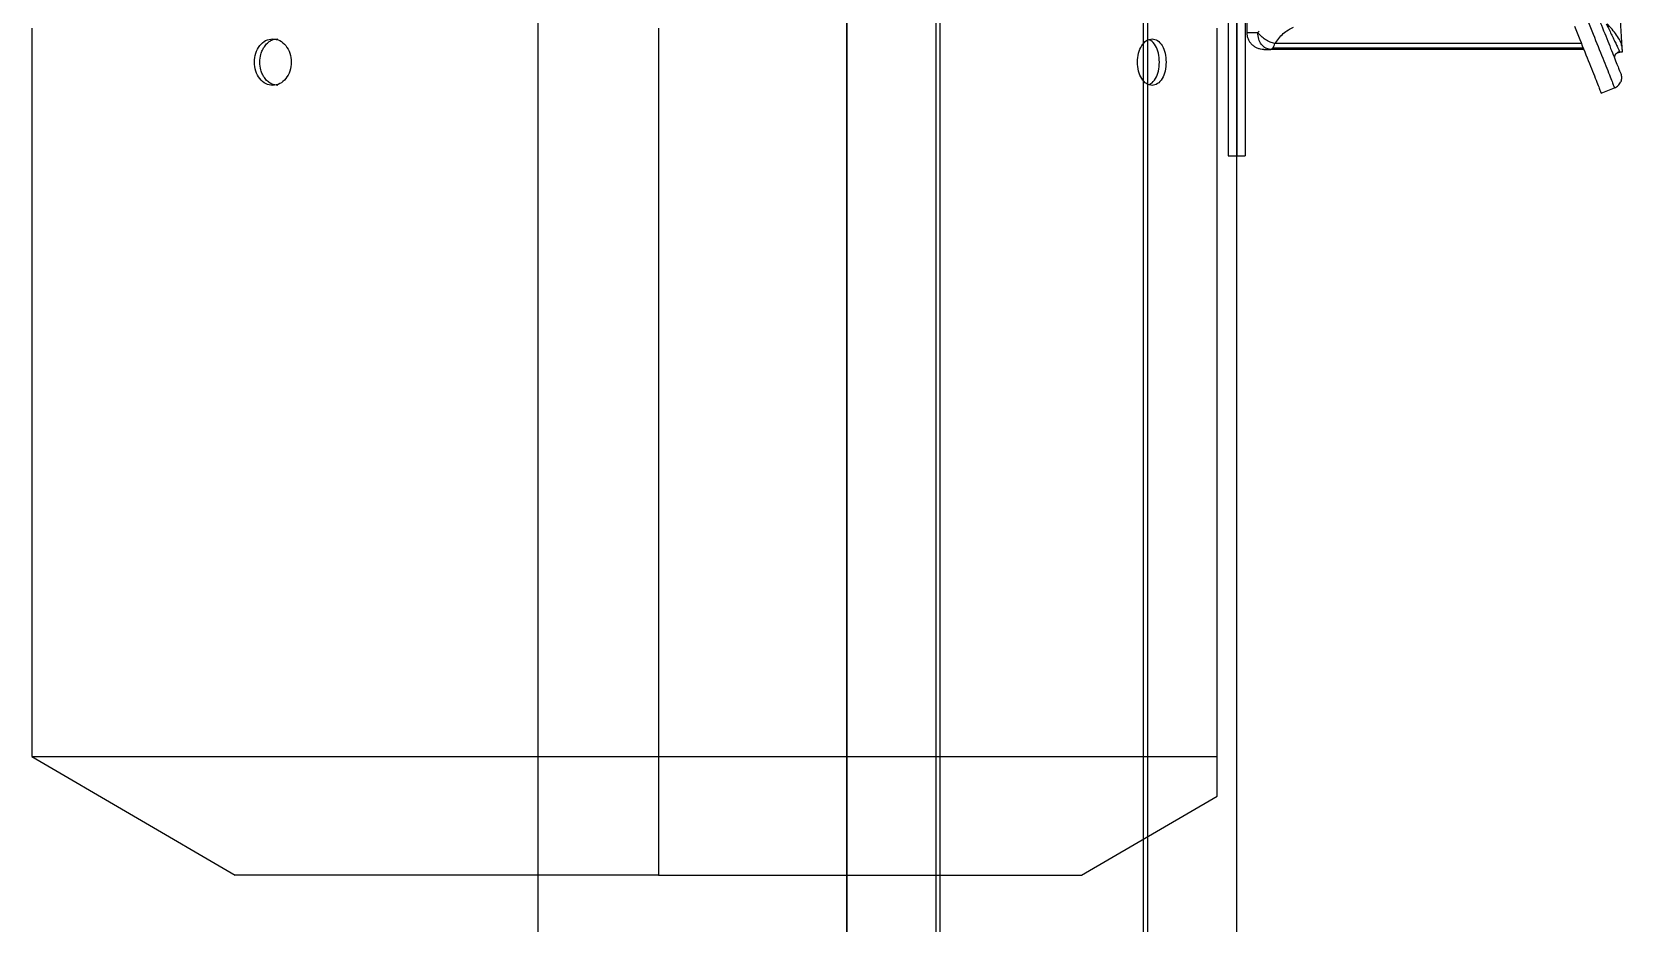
# Model space of a CAD drawing. Header units: millimetres. Extents: x 150937 to 394412, y 327166 to 584759.
# Drawn here: x 186946.8 to 187134.7, y 484244.9 to 484350.2 of the extents above; entities that cross this region are included whole.
import ezdxf

# ---------------------------------------------------------------- set-up
doc = ezdxf.new("R2010")
doc.units = ezdxf.units.MM

# ---------------------------------------------------------------- blocks, each defined once
blk = doc.blocks.new('Motor_Hyponic_1hp_side')
at = {"color": 7, "linetype": 'Continuous', "lineweight": 25}
for p, q in [((97, -244.49), (97, -308.24)), ((-46.5, -307.74), (-46.5, -393.74)), ((27.5, -307.74), (27.5, -393.74)), ((93.5, -393.74), (93.5, -307.74)), ((98.3, -308.24), (98.46, -308.09)), ((136.8, -310.24), (99.78, -310.24)), ((140.45, -311.11), (140.49, -310.95)), ((141.33, -310.57), (141.04, -310.57)), ((138.86, -315.41), (140.44, -314.78)), ((-46.51, -393.74), (-22.49, -407.75)), ((27.5, -393.74), (27.5, -407.74)), ((77.49, -407.75), (93.5, -398.41))]:
    blk.add_line(p, q, dxfattribs=at)
at = {"color": 8, "linetype": 'Continuous', "lineweight": 25}
for p, q in [((136.52, -309.56), (100.3, -309.56)), ((100.07, -310.06), (136.72, -310.06))]:
    blk.add_line(p, q, dxfattribs=at)
at = {"color": 7, "linetype": 'Continuous', "lineweight": 25}
for points, knots in [([(140.38, -295.16), (140.4, -295.45), (140.44, -296.07), (140.54, -297.73), (140.67, -299.84), (140.79, -301.85), (140.9, -303.51), (141, -305.18), (141.13, -307.34), (141.24, -309.01), (141.29, -309.87)], [0, 0, 0, 0, 0.122367, 0.267974, 0.413388, 0.559033, 0.631485, 0.705396, 0.847468, 1, 1, 1, 1]), ([(100.3, -309.56), (100.6, -309.15), (101.04, -308.55), (101.87, -307.92), (102.31, -307.71), (102.52, -307.61)], [0, 0, 0, 0, 0.539236, 0.779913, 1, 1, 1, 1]), ([(139.46, -307.21), (139.66, -307.62), (139.95, -308.23), (140.32, -309), (140.57, -309.53), (140.78, -309.97), (140.93, -310.31), (141.03, -310.53), (141.04, -310.56), (141.04, -310.57)], [0, 0, 0, 0, 0.253182, 0.379661, 0.505441, 0.630225, 0.754224, 0.877334, 1, 1, 1, 1]), ([(141.29, -309.87), (141.28, -309.77), (141.25, -309.58), (141.05, -309.14), (140.53, -308.31), (139.95, -307.64), (139.56, -307.2)], [0, 0, 0, 0, 0.118464, 0.248004, 0.498066, 1, 1, 1, 1]), ([(-18.06, -314.49), (-18.34, -314.45), (-18.91, -314.37), (-19.62, -313.73), (-20.09, -312.82), (-20.25, -311.74), (-20.09, -310.66), (-19.62, -309.75), (-18.91, -309.12), (-18.34, -309.03), (-18.06, -308.99)], [0, 0, 0, 0, 0.124998, 0.25, 0.375002, 0.5, 0.624998, 0.75, 0.875002, 1, 1, 1, 1]), ([(-17.44, -314.49), (-17.69, -314.46), (-18.08, -314.41), (-18.59, -314.09), (-18.97, -313.71), (-19.27, -313.21), (-19.51, -312.56), (-19.62, -311.74), (-19.51, -310.93), (-19.27, -310.28), (-18.97, -309.78), (-18.59, -309.39), (-18.08, -309.07), (-17.69, -309.02), (-17.44, -308.99)], [0, 0, 0, 0, 0.1077649, 0.1746272, 0.2499999, 0.3253949, 0.3922646, 0.5, 0.6077385, 0.6746075, 0.7500001, 0.8253728, 0.8922351, 1, 1, 1, 1]), ([(-18.06, -308.99), (-17.77, -309.03), (-17.2, -309.12), (-16.48, -309.75), (-15.96, -310.66), (-15.89, -311.38), (-15.86, -311.74)], [0, 0, 0, 0, 0.249996, 0.5, 0.750004, 1, 1, 1, 1]), ([(85.81, -314.49), (85.59, -314.45), (85.14, -314.37), (84.56, -313.73), (84.17, -312.82), (84.03, -311.74), (84.17, -310.66), (84.56, -309.75), (85.14, -309.12), (85.59, -309.03), (85.81, -308.99)], [0, 0, 0, 0, 0.124998, 0.25, 0.375002, 0.5, 0.624998, 0.75, 0.875002, 1, 1, 1, 1]), ([(86.68, -311.74), (86.65, -311.38), (86.61, -310.66), (86.23, -309.76), (85.8, -309.22), (85.5, -309.14), (85.42, -309.12)], [0, 0, 0, 0, 0.294817, 0.589643, 0.88447, 1, 1, 1, 1]), ([(85.81, -308.99), (86.03, -309.03), (86.47, -309.12), (87.02, -309.75), (87.39, -310.66), (87.44, -311.38), (87.47, -311.74)], [0, 0, 0, 0, 0.249996, 0.5, 0.750004, 1, 1, 1, 1]), ([(100.3, -309.56), (100.11, -309.5), (99.74, -309.39), (99.17, -309.08), (98.66, -308.68), (98.42, -308.39), (98.3, -308.24)], [0, 0, 0, 0, 0.25, 0.5, 0.74729, 1, 1, 1, 1]), ([(141.29, -309.87), (141.3, -310.07), (141.33, -310.48), (141.33, -310.54), (141.33, -310.57)], [0, 0, 0, 0, 0.500014, 1, 1, 1, 1]), ([(-15.86, -311.74), (-15.89, -312.1), (-15.96, -312.82), (-16.48, -313.73), (-17.2, -314.37), (-17.77, -314.45), (-18.06, -314.49)], [0, 0, 0, 0, 0.249996, 0.5, 0.750004, 1, 1, 1, 1]), ([(85.42, -314.37), (85.5, -314.34), (85.8, -314.27), (86.23, -313.72), (86.61, -312.83), (86.65, -312.1), (86.68, -311.74)], [0, 0, 0, 0, 0.1155302, 0.4103565, 0.7051828, 1, 1, 1, 1]), ([(87.47, -311.74), (87.44, -312.1), (87.39, -312.82), (87.02, -313.73), (86.47, -314.37), (86.03, -314.45), (85.81, -314.49)], [0, 0, 0, 0, 0.249996, 0.5, 0.750004, 1, 1, 1, 1]), ([(140.49, -310.95), (140.5, -310.93), (140.52, -310.84), (140.63, -310.7), (140.81, -310.56), (140.95, -310.52), (141.02, -310.5)], [0, 0, 0, 0, 0.0744242, 0.3843689, 0.6925339, 1, 1, 1, 1]), ([(93.5, -398.41), (93.5, -398.36), (93.5, -398.25), (93.5, -397.35), (93.5, -395.92), (93.5, -394.49), (93.5, -393.74)], [0, 0, 0, 0, 0.233811, 0.473844, 0.726731, 1, 1, 1, 1])]:
    blk.add_open_spline(points, degree=3, knots=knots, dxfattribs=at)
for points in [[(135.71, -307.51), (136.12, -308.55), (136.94, -310.61), (137.99, -313.22), (138.72, -315.05), (138.81, -315.29), (138.86, -315.41)], [(137.28, -306.88), (137.7, -307.92), (138.52, -309.98), (139.57, -312.59), (140.29, -314.42), (140.39, -314.66), (140.44, -314.78)], [(138.49, -306.4), (138.84, -307.28), (139.54, -309.03), (140.42, -311.24), (141.04, -312.78), (141.12, -312.99), (141.16, -313.09)], [(97, -308.24), (97.02, -308.24), (97.05, -308.24), (97.31, -308.24), (97.71, -308.24), (98.1, -308.24), (98.3, -308.24)], [(97, -308.24), (97.01, -308.37), (97.02, -308.64), (97.14, -309.01), (97.32, -309.36), (97.5, -309.56), (97.59, -309.66)], [(99, -310.24), (98.87, -310.24), (98.61, -310.22), (98.23, -310.1), (97.88, -309.92), (97.68, -309.74), (97.59, -309.66)], [(99.78, -310.24), (99.58, -310.21), (99.2, -310.15), (98.71, -309.69), (98.36, -309.03), (98.32, -308.51), (98.3, -308.24)], [(100.07, -310.06), (100.11, -310), (100.2, -309.86), (100.27, -309.66), (100.3, -309.56)], [(99, -310.24), (99.01, -310.24), (99.03, -310.24), (99.19, -310.24), (99.43, -310.24), (99.66, -310.24), (99.78, -310.24)], [(99.78, -310.24), (99.83, -310.24), (99.93, -310.22), (100.02, -310.12), (100.07, -310.06)], [(140.55, -310.84), (140.58, -310.8), (140.64, -310.72), (140.76, -310.64), (140.9, -310.59), (140.99, -310.58), (141.04, -310.57)], [(141.16, -313.09), (141.19, -313.17), (141.24, -313.33), (141.26, -313.58), (141.24, -313.84), (141.18, -314), (141.15, -314.08)], [(140.44, -314.78), (140.51, -314.74), (140.67, -314.67), (140.87, -314.5), (141.03, -314.31), (141.11, -314.16), (141.15, -314.08)], [(-46.5, -393.74), (-46.38, -393.74), (-46.13, -393.74), (-44.17, -393.74), (-41.07, -393.74), (-36.77, -393.74), (-31.38, -393.74), (-24.98, -393.74), (-17.68, -393.74), (-9.61, -393.74), (-0.9, -393.74), (8.29, -393.74), (17.81, -393.74), (24.27, -393.74), (27.5, -393.74)], [(27.5, -393.74), (29.76, -393.74), (34.29, -393.74), (41.03, -393.74), (47.65, -393.74), (54.1, -393.74), (60.33, -393.74), (66.28, -393.74), (71.91, -393.74), (77.16, -393.74), (81.99, -393.74), (86.36, -393.74), (90.27, -393.74), (92.42, -393.74), (93.5, -393.74)], [(27.5, -407.74), (25.32, -407.74), (20.96, -407.74), (14.52, -407.74), (8.31, -407.74), (2.43, -407.74), (-3.03, -407.74), (-7.96, -407.74), (-12.28, -407.74), (-15.92, -407.74), (-18.83, -407.74), (-20.92, -407.74), (-22.25, -407.74), (-22.42, -407.74), (-22.5, -407.74)], [(27.5, -407.74), (29.68, -407.74), (34.04, -407.74), (40.48, -407.74), (46.69, -407.74), (52.57, -407.74), (58.03, -407.74), (62.96, -407.74), (67.28, -407.74), (70.92, -407.74), (73.83, -407.74), (75.92, -407.74), (77.25, -407.74), (77.42, -407.74), (77.5, -407.74)]]:
    blk.add_open_spline(points, degree=3, dxfattribs=at)
blk = doc.blocks.new('C-1 DRUM SIDE')
at = {"color": 7, "linetype": 'Continuous', "lineweight": 25}
for p, q in [((-141.71, -500), (-141.71, 0)), ((-105.24, -500), (-105.24, 0)), ((-105.23, 0), (-105.23, -500)), ((-59.2, -500), (-59.2, 0)), ((-59.19, -500), (-59.19, 0)), ((-94.71, -500), (-94.71, -33.6)), ((-69.71, -500), (-69.71, -33.6)), ((-94.21, -500), (-94.21, -35)), ((-70.21, -500), (-70.21, -35))]:
    blk.add_line(p, q, dxfattribs=at)
blk.add_blockref('Motor_Hyponic_1hp_side', (-155, 151.46))
blk = doc.blocks.new('winbar2')
for p, q in [((-1, 79.08), (-1, 112.5)), ((-1, 112.5), (1, 112.5)), ((0, 79.25), (0, 112.5)), ((1, 79.08), (1, 112.5)), ((-1, 33.42), (-1, 0)), ((-1, 33.42), (1, 33.42)), ((0, 33.25), (0, 0)), ((1, 33.42), (1, 0)), ((-1, 0), (1, 0))]:
    blk.add_line(p, q)
for points in [[(1.32, 80.49, -0.317583), (0.65, 81.43, -0.525667), (1.95, 82.45, -0.26023), (6.3, 77.84, -0.042202), (8.72, 63.21), (8.25, 62.75), (8.79, 62.21, -0.016952), (8.99, 56.25, -0.016952), (8.79, 50.29), (8.25, 49.75), (8.72, 49.28, -0.042202), (6.3, 34.65, -0.260031), (1.95, 30.05, -0.506732), (0.65, 31, -0.334191), (1.32, 32.01, 3.653755), (-3.18, 32.89, -0.191193), (-2.85, 32.23, -0.633527), (-4.55, 31.6, -0.182471), (-6.48, 35.77), (-6, 36.25), (-6.48, 36.73, -0.043451), (-6.3, 37.84, 0.062062), (-4.01, 56.25, 0.062062), (-6.3, 74.65, -0.043451), (-6.48, 75.77), (-6, 76.25), (-6.48, 76.73, -0.182471), (-4.55, 80.89, -0.633527), (-2.85, 80.27, -0.191193), (-3.18, 79.61, 3.651156)], [(-1.03, 57.25), (5.97, 57.25, 0.421123), (6.97, 58.27, 0.031026), (6.06, 68.9, 0.371616), (5.07, 69.75), (-2.02, 69.75, 0.46218), (-3, 68.59, -0.03384), (-2.03, 58.22, 0.406722)], [(-2.03, 54.27, -0.03384), (-3, 43.91, 0.46218), (-2.02, 42.75), (5.07, 42.75, 0.371616), (6.06, 43.6, 0.031026), (6.97, 54.22, 0.421123), (5.97, 55.25), (-1.03, 55.25, 0.406722)]]:
    blk.add_lwpolyline(points, format="xyb", close=True)
for centre in [(0, 76.25), (0, 36.25)]:
    blk.add_circle(centre, 2)
for centre, start, end in [((0, 76.25), 109.4712, 70.5288), ((0, 36.25), 289.4712, 250.5288)]:
    blk.add_arc(centre, 3, start, end)

msp = doc.modelspace()

# ---------------------------------------------------------------- block references
for name, p in [('C-1 DRUM SIDE', (187148.354, 484506.858)), ('winbar2', (187089.154, 484335.518))]:
    msp.add_blockref(name, p)

doc.saveas('drawing.dxf')
